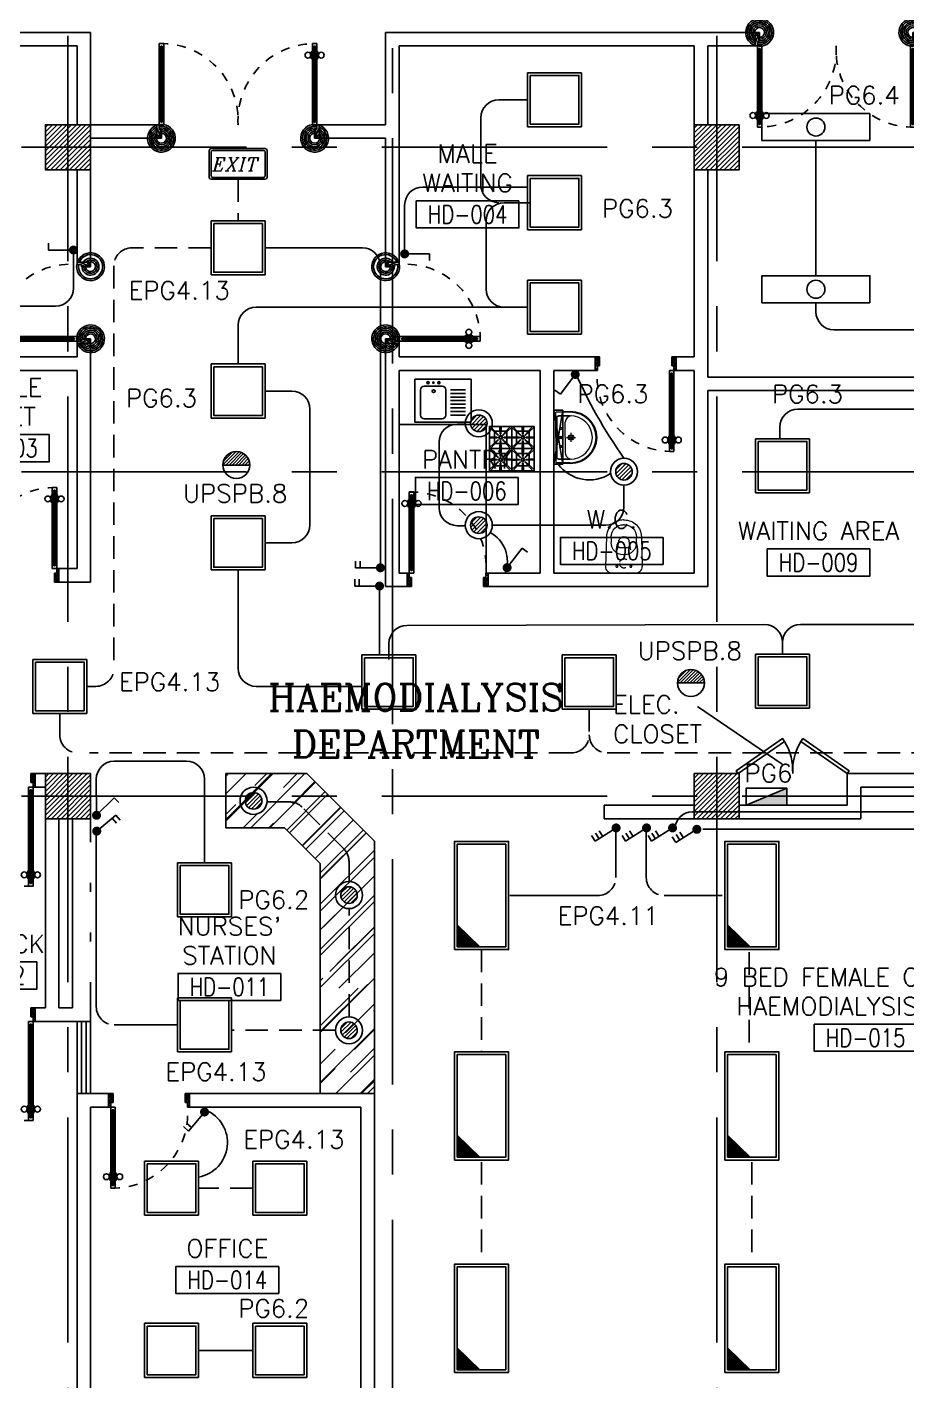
# Model space of a CAD drawing. Extents: x -0.4 to 93, y -13.2 to 77.1.
# Drawn here: x 65.82 to 75.58, y 6.46 to 21.48 of the extents above; entities that cross this region are included whole.
import ezdxf
from ezdxf.enums import TextEntityAlignment as Align

# ---------------------------------------------------------------- set-up
doc = ezdxf.new("R2010")
doc.units = 0
doc.header["$MEASUREMENT"] = 0
for name, pattern in [('CENTERX2', [4, 2.5, -0.5, 0.5, -0.5]), ('DASHED', [0.75, 0.5, -0.25]), ('HIDDEN', [0.375, 0.25, -0.125]), ('HIDDEN2', [0.1875, 0.125, -0.0625])]:
    doc.linetypes.add(name, pattern=pattern)
doc.layers.get('0').update_dxf_attribs({"linetype": 'CONTINUOUS'})
for name, color, linetype in [('A-FURN-W', 11, 'CONTINUOUS'), ('AXES', 11, 'CENTERX2'), ('COL', 11, 'CONTINUOUS'), ('COUNTER', 11, 'CONTINUOUS'), ('DOOR', 11, 'CONTINUOUS'), ('DOOR-DIM', 11, 'CONTINUOUS'), ('E-CLINE', 2, 'CONTINUOUS'), ('E-HLINE', 2, 'HIDDEN'), ('E-LI', 4, 'CONTINUOUS'), ('E-LITE', 4, 'CONTINUOUS'), ('E-PANELBX', 3, 'CONTINUOUS'), ('E-SWITCH', 4, 'CONTINUOUS'), ('E-TEXT', 4, 'CONTINUOUS'), ('E-TRXT', 4, 'CONTINUOUS'), ('EL-LITE', 4, 'CONTINUOUS'), ('FIX', 11, 'CONTINUOUS'), ('HAT', 11, 'CONTINUOUS'), ('K-FUR', 11, 'CONTINUOUS'), ('RM-BOX', 11, 'CONTINUOUS'), ('RM-NAME', 11, 'CONTINUOUS'), ('RM-NO', 11, 'CONTINUOUS'), ('TEXT', 4, 'CONTINUOUS'), ('WALL', 11, 'CONTINUOUS'), ('WIN', 11, 'CONTINUOUS')]:
    doc.layers.add(name, color=color, linetype=linetype)
doc.styles.add('ITALICC', font='italicc')
doc.styles.add('ROMANC', font='romanc', dxfattribs={"height": 0.1})
doc.styles.add('ROMANS', font='ROMANS.shx', dxfattribs={"width": 0.6})

# ---------------------------------------------------------------- blocks, each defined once
blk = doc.blocks.new('RM1')
at = {"layer": 'RM-BOX'}
blk.add_lwpolyline([(570, -200), (-570, -200), (-570, -500), (570, -500)], close=True, dxfattribs=at)
at = {"layer": 'RM-NAME', "style": 'ROMANS'}
for tag, p in [('ROOMNAME1', (0, 324)), ('ROOMNAME2', (0, 0))]:
    blk.add_attdef(tag, text='', height=200, dxfattribs=at).set_placement(p, align=Align.MIDDLE)
at = {"layer": 'RM-NO', "style": 'ROMANS', "width": 0.8}
blk.add_attdef('ROOMNO', text='', height=200, dxfattribs=at).set_placement((0, -350), align=Align.MIDDLE)
blk = doc.blocks.new('A$C272A55A0')
at = {"layer": 'DOOR', "color": 0, "linetype": 'ByBlock'}
for p, q in [((0, 900), (0, 1050)), ((50, 1050), (0, 1050)), ((25, 950), (50, 950)), ((25, 900), (25, 950)), ((50, 950), (50, 1050)), ((1750, 950), (1750, 1050)), ((1750, 1050), (1800, 1050)), ((1775, 950), (1750, 950)), ((1775, 900), (1775, 950)), ((1800, 1050), (1800, 900)), ((0, 900), (25, 900)), ((75, 900), (25, 900)), ((25, 850), (25, 900)), ((42, 850), (25, 850)), ((58, 870), (42, 870)), ((42, 870), (42, 850)), ((58, 850), (58, 870)), ((75, 850), (58, 850)), ((75, 900), (75, 850)), ((1725, 900), (1775, 900)), ((1725, 900), (1725, 850)), ((1725, 850), (1742, 850)), ((1742, 870), (1758, 870)), ((1742, 850), (1742, 870)), ((1758, 870), (1758, 850)), ((1758, 850), (1775, 850)), ((1800, 900), (1775, 900)), ((1775, 850), (1775, 900)), ((1718, 160), (1709, 160)), ((1709, 95), (1709, 160)), ((1725, 173), (1718, 173)), ((1718, 173), (1718, 83)), ((1718, 95), (1718, 160)), ((1775, 173), (1782, 173)), ((1782, 173), (1782, 83)), ((1782, 160), (1791, 160)), ((1782, 95), (1782, 160)), ((1791, 95), (1791, 160)), ((25, 50), (42, 50)), ((25, 50), (25, 0)), ((25, 0), (75, 0)), ((75, 0), (25, 0)), ((42, 50), (42, 30)), ((42, 30), (58, 30)), ((58, 50), (75, 50)), ((58, 50), (58, 30)), ((75, 50), (75, 0)), ((1718, 95), (1709, 95)), ((1725, 83), (1718, 83)), ((1742, 50), (1725, 50)), ((1725, 50), (1725, 0)), ((1775, 0), (1725, 0)), ((1725, 0), (1775, 0)), ((1742, 50), (1742, 30)), ((1758, 30), (1742, 30)), ((1775, 50), (1758, 50)), ((1758, 50), (1758, 30)), ((1775, 83), (1782, 83)), ((1775, 50), (1775, 0)), ((1782, 95), (1791, 95))]:
    blk.add_line(p, q, dxfattribs=at)
at = {"layer": 'DOOR', "color": 9, "linetype": 'ByBlock'}
for p, q in [((50, 1050), (0, 1010)), ((50, 1050), (0, 937)), ((50, 1050), (37, 950)), ((1750, 1050), (1800, 1010)), ((1750, 1050), (1800, 937)), ((1750, 1050), (1763, 950))]:
    blk.add_line(p, q, dxfattribs=at)
at = {"layer": 'DOOR', "linetype": 'ByBlock'}
for p, q in [((25, 850), (25, 50)), ((42, 850), (42, 50)), ((58, 850), (58, 50)), ((75, 50), (75, 850)), ((1725, 50), (1725, 850)), ((1742, 850), (1742, 50)), ((1758, 850), (1758, 50)), ((1775, 850), (1775, 50))]:
    blk.add_line(p, q, dxfattribs=at)
at = {"layer": 'DOOR', "color": 0, "linetype": 'ByBlock'}
for centre in [(1676, 128), (1824, 128)]:
    blk.add_circle(centre, 32.4, dxfattribs=at)
at = {"layer": 'DOOR', "color": 9, "linetype": 'ByBlock'}
for centre, radius, start, end in [((50, 1050), 54.4, 203.2074, 270), ((50, 1050), 74.4, 227.7764, 270), ((50, 1050), 94.4, 238.0182, 270), ((50, 1050), 114, 244.0838, 257.3774), ((50, 1050), 134, 248.1598, 259.28), ((50, 1050), 154, 251.1053, 256.2858), ((50, 1050), 34.4, 180, 270), ((50, 1050), 14.4, 180, 270), ((1750, 1050), 14.4, 270, 0), ((1750, 1050), 34.4, 270, 0), ((1750, 1050), 54.4, 270, 336.7926), ((1750, 1050), 74.4, 270, 312.2236), ((1750, 1050), 94.4, 270, 301.9818), ((1750, 1050), 114, 282.6226, 295.9162), ((1750, 1050), 134, 280.72, 291.8402), ((1750, 1050), 154, 283.7142, 288.8947)]:
    blk.add_arc(centre, radius, start, end, dxfattribs=at)
at = {"layer": 'DOOR', "linetype": 'HIDDEN', "ltscale": 0.5}
for centre, start, end in [((50, 851), 268.3174, 3.2965), ((1750, 851), 176.7035, 271.6826)]:
    blk.add_arc(centre, 851, start, end, dxfattribs=at)
at = {"layer": 'WALL', "linetype": 'ByBlock'}
blk.add_line((1800, 900), (1800, 1050), dxfattribs=at)
blk = doc.blocks.new('*X85')
at = {"color": 0}
for p, q in [((238729, 17899), (239190, 18361)), ((238729, 17952), (239137, 18361)), ((238729, 18005), (239084, 18361)), ((238729, 18058), (239031, 18361)), ((238729, 18111), (238978, 18361)), ((238729, 18164), (238925, 18361)), ((238729, 18217), (238872, 18361)), ((238729, 18270), (238819, 18361)), ((238729, 18323), (238766, 18361)), ((238743, 17861), (239229, 18346)), ((238797, 17861), (239229, 18293)), ((238850, 17861), (239229, 18240)), ((238903, 17861), (239229, 18187)), ((238956, 17861), (239229, 18134)), ((239009, 17861), (239229, 18081)), ((239062, 17861), (239229, 18028)), ((239115, 17861), (239229, 17975)), ((239168, 17861), (239229, 17922)), ((239221, 17861), (239229, 17869))]:
    blk.add_line(p, q, dxfattribs=at)
blk = doc.blocks.new('COL50')
at = {"layer": 'COL'}
blk.add_lwpolyline([(-250, 250), (-250, -250), (250, -250), (250, 250)], close=True, dxfattribs=at)
blk = doc.blocks.new('DOOR90')
at = {"layer": 'DOOR', "color": 7, "linetype": 'ByBlock'}
for p, q in [((-150, 0), (0, 0)), ((-150, 0), (-150, -25)), ((0, -50), (-114, 0)), ((0, -50), (-40, 0)), ((0, -50), (0, 0)), ((-1000, -25), (-1050, -25)), ((-1050, -75), (-1050, -25)), ((-1050, -25), (-1050, -75)), ((-1000, -75), (-1050, -75)), ((-1000, -42), (-1020, -42)), ((-1020, -42), (-1020, -58)), ((-1000, -58), (-1020, -58)), ((-1000, -25), (-1000, -42)), ((-1000, -58), (-1000, -75)), ((-878, -18), (-968, -18)), ((-968, -25), (-968, -18)), ((-968, -75), (-968, -82)), ((-878, -82), (-968, -82)), ((-955, -9), (-890, -9)), ((-955, -18), (-955, -9)), ((-955, -18), (-890, -18)), ((-955, -82), (-890, -82)), ((-955, -82), (-955, -91)), ((-955, -91), (-890, -91)), ((-890, -18), (-890, -9)), ((-890, -82), (-890, -91)), ((-878, -25), (-878, -18)), ((-878, -75), (-878, -82)), ((-200, -25), (-150, -25)), ((-200, -42), (-200, -25)), ((-180, -42), (-200, -42)), ((-200, -58), (-180, -58)), ((-200, -75), (-200, -58)), ((-150, -75), (-200, -75)), ((-180, -58), (-180, -42)), ((-150, -25), (-100, -25)), ((-150, -75), (-150, -25)), ((-100, -25), (-100, -50)), ((0, -50), (-100, -37)), ((-100, -50), (0, -50)), ((-150, -875), (-100, -875)), ((-150, -900), (-150, -875)), ((-150, -900), (0, -900)), ((0, -900), (-150, -900)), ((0, -850), (-114, -900)), ((-100, -875), (-100, -850)), ((0, -850), (-100, -863)), ((-100, -850), (0, -850)), ((0, -850), (-40, -900)), ((0, -850), (0, -900))]:
    blk.add_line(p, q, dxfattribs=at)
at = {"layer": 'DOOR', "linetype": 'ByBlock'}
for p, q in [((-200, -25), (-1000, -25)), ((-200, -42), (-1000, -42)), ((-200, -58), (-1000, -58)), ((-1000, -75), (-200, -75))]:
    blk.add_line(p, q, dxfattribs=at)
at = {"layer": 'DOOR', "color": 7, "linetype": 'ByBlock'}
for centre in [(-923, 24), (-923, -124)]:
    blk.add_circle(centre, 32.4, dxfattribs=at)
for centre, radius, start, end in [((0, -50), 154, 161.1053, 166.2858), ((0, -50), 94.4, 148.0182, 180), ((0, -50), 134, 158.1598, 169.28), ((0, -50), 114, 154.0838, 167.3774), ((0, -50), 74.4, 137.7764, 180), ((0, -50), 54.4, 113.2074, 180), ((0, -50), 34.4, 90, 180), ((0, -50), 14.4, 90, 180), ((0, -850), 154, 193.7142, 198.8947), ((0, -850), 134, 190.72, 201.8402), ((0, -850), 94.4, 180, 211.9818), ((0, -850), 74.4, 180, 222.2236), ((0, -850), 54.4, 180, 246.7926), ((0, -850), 34.4, 180, 270), ((0, -850), 14.4, 180, 270)]:
    blk.add_arc(centre, radius, start, end, dxfattribs=at)
at = {"layer": 'DOOR', "linetype": 'HIDDEN', "ltscale": 0.5}
blk.add_arc((-222, -50), 828, 178.2701, 275.003, dxfattribs=at)
blk = doc.blocks.new('*X88')
at = {"color": 0}
for p, q in [((238729, 25112), (239178, 25561)), ((238729, 25165), (239125, 25561)), ((238729, 25218), (239072, 25561)), ((238729, 25271), (239019, 25561)), ((238729, 25324), (238966, 25561)), ((238729, 25377), (238913, 25561)), ((238729, 25430), (238860, 25561)), ((238729, 25483), (238807, 25561)), ((238729, 25536), (238754, 25561)), ((238729, 25059), (239229, 25559)), ((238784, 25061), (239229, 25506)), ((238837, 25061), (239229, 25452)), ((238890, 25061), (239229, 25399)), ((238943, 25061), (239229, 25346)), ((238996, 25061), (239229, 25293)), ((239049, 25061), (239229, 25240)), ((239102, 25061), (239229, 25187)), ((239155, 25061), (239229, 25134)), ((239208, 25061), (239229, 25081))]:
    blk.add_line(p, q, dxfattribs=at)
blk = doc.blocks.new('A$C00026805')
at = {"layer": 'COUNTER'}
h = blk.add_hatch(dxfattribs=at)
h.set_pattern_fill('AR-RROOF', color=256, scale=300, angle=45, style=0)
h.set_pattern_definition([(45, (-128219.22, -15060.92), (254.55844, 678.8225), [4500, -600, 1500, -300]), (45, (-128043.15, -14672.7), (-494.2676, 70.0036), [900, -99, 1800, -225]), (45, (-128293.47, -14774.54), (960.95812, 1245.21504), [2400, -420, 1200, -300])])
h.paths.add_polyline_path([(900, 3550), (0, 3550), (0, 2950), (651, 2950), (1050, 2551), (1050, 0), (1650, 0), (1650, 2800)])
for p, q in [((0, 3550), (0, 2950)), ((0, 3550), (900, 3550)), ((900, 3550), (1650, 2800)), ((0, 2950), (651, 2950)), ((0, 2950), (651, 2950)), ((651, 2950), (1050, 2551)), ((1650, 0), (1650, 2800)), ((1050, 0), (1050, 2551)), ((1050, 0), (1050, 2551)), ((1650, 0), (1050, 0))]:
    blk.add_line(p, q, dxfattribs=at)
blk = doc.blocks.new('*X86')
at = {"color": 0}
for p, q in [((245929, 17887), (246403, 18361)), ((245929, 17940), (246350, 18361)), ((245929, 17993), (246297, 18361)), ((245929, 18046), (246244, 18361)), ((245929, 18099), (246191, 18361)), ((245929, 18152), (246138, 18361)), ((245929, 18205), (246085, 18361)), ((245929, 18258), (246032, 18361)), ((245929, 18311), (245979, 18361)), ((245956, 17861), (246429, 18334)), ((246009, 17861), (246429, 18281)), ((246062, 17861), (246429, 18228)), ((246115, 17861), (246429, 18174)), ((246168, 17861), (246429, 18121)), ((246221, 17861), (246429, 18068)), ((246274, 17861), (246429, 18015)), ((246327, 17861), (246429, 17962)), ((246380, 17861), (246429, 17909))]:
    blk.add_line(p, q, dxfattribs=at)
blk = doc.blocks.new('*X83')
at = {"color": 0}
for p, q in [((245929, 25099), (246390, 25561)), ((245929, 25152), (246337, 25561)), ((245929, 25205), (246284, 25561)), ((245929, 25258), (246231, 25561)), ((245929, 25311), (246178, 25561)), ((245929, 25364), (246125, 25561)), ((245929, 25417), (246072, 25561)), ((245929, 25470), (246019, 25561)), ((245929, 25523), (245966, 25561)), ((245943, 25061), (246429, 25546)), ((245997, 25061), (246429, 25493)), ((246050, 25061), (246429, 25440)), ((246103, 25061), (246429, 25387)), ((246156, 25061), (246429, 25334)), ((246209, 25061), (246429, 25281)), ((246262, 25061), (246429, 25228)), ((246315, 25061), (246429, 25175)), ((246368, 25061), (246429, 25122)), ((246421, 25061), (246429, 25069))]:
    blk.add_line(p, q, dxfattribs=at)
blk = doc.blocks.new('LAV1')
at = {"layer": 'FIX', "linetype": 'ByBlock', "ltscale": 0.3}
for p, q in [((-287, 210), (-280, 50)), ((-240, 210), (-240, 85)), ((240, 210), (240, 85)), ((287, 210), (280, 50)), ((0, 60), (-215, 60)), ((0, 60), (215, 60))]:
    blk.add_line(p, q, dxfattribs=at)
at = {"layer": 'FIX', "linetype": 'Continuous', "lineweight": 20}
for p, q in [((-280, 210), (-280, 50)), ((0, 155), (-170, 155)), ((0, 155), (170, 155)), ((280, 210), (280, 50)), ((0, 50), (-280, 50)), ((0, 50), (-247, 50)), ((0, 50), (280, 50)), ((0, 50), (247, 50))]:
    blk.add_line(p, q, dxfattribs=at)
at = {"layer": 'FIX', "linetype": 'DASHED', "lineweight": 20, "ltscale": 0.05}
for p, q in [((50, 220), (-50, 220)), ((0, 170), (0, 270)), ((0, 170), (0, 270))]:
    blk.add_line(p, q, dxfattribs=at)
at = {"layer": 'FIX', "lineweight": 20}
for p, q in [((16, 107), (-15, 107)), ((0, 92), (0, 123))]:
    blk.add_line(p, q, dxfattribs=at)
for centre, radius in [((0, 220), 29.5), ((0, 220), 22.5), ((0, 107), 15.5)]:
    blk.add_circle(centre, radius, dxfattribs=at)
at = {"layer": 'FIX', "linetype": 'HIDDEN', "lineweight": 20, "ltscale": 0.05}
for centre in [(-100, 107), (100, 107)]:
    blk.add_circle(centre, 12.4, dxfattribs=at)
at = {"layer": 'FIX', "linetype": 'ByBlock', "ltscale": 0.3}
for centre, radius, start, end in [((5, 212), 292, 90.9964, 180.3903), ((-5, 212), 292, 359.6097, 89.0036), ((-215, 85), 25, 180, 270), ((215, 85), 25, 270, 0)]:
    blk.add_arc(centre, radius, start, end, dxfattribs=at)
at = {"layer": 'FIX', "linetype": 'Continuous', "lineweight": 20}
for centre, radius, start, end in [((5, 212), 285, 91.0202, 180.4), ((5, 212), 245, 91.1813, 180.4657), ((-5, 212), 285, 359.6, 88.9798), ((-5, 212), 245, 359.5343, 88.8187), ((-170, 225), 70, 180, 270), ((170, 225), 70, 270, 0)]:
    blk.add_arc(centre, radius, start, end, dxfattribs=at)
blk = doc.blocks.new('WC')
at = {"layer": 'FIX', "lineweight": 20}
for p, q in [((339, 5), (339, -5)), ((395, 76), (490, 60)), ((475, 141), (538, 141)), ((534, 24), (540, 0)), ((540, 0), (534, -24)), ((674, 5), (674, -5)), ((490, -60), (395, -76)), ((538, -141), (475, -141)), ((213, -204), (210, -204))]:
    blk.add_line(p, q, dxfattribs=at)
at = {"layer": 'FIX', "linetype": 'Continuous', "lineweight": 20}
blk.add_line((420, -47), (420, 45), dxfattribs=at)
at = {"layer": 'FIX', "lineweight": 20}
for points in [[(210, -204, -0.414214), (137, -131), (137, 0), (137, 131, -0.414214), (210, 204)], [(727, -5), (727, 5, 0.414214), (538, 194), (210, 204)], [(727, 5), (727, -5, -0.414214), (538, -194), (210, -204)]]:
    blk.add_lwpolyline(points, format="xyb", dxfattribs=at)
at = {"layer": 'FIX', "linetype": 'HIDDEN2', "lineweight": 20, "ltscale": 0.3}
blk.add_circle((245, 0), 49.8, dxfattribs=at)
at = {"layer": 'FIX', "linetype": 'HIDDEN', "lineweight": 20, "ltscale": 0.05}
for centre in [(213, 78), (213, -77)]:
    blk.add_circle(centre, 11.6, dxfattribs=at)
at = {"layer": 'FIX', "lineweight": 20}
for centre, radius, start, end in [((475, 5), 136, 90, 180), ((464, -18), 82, 51.0758, 71.504), ((473, -7), 68.2, 27.1532, 51.0758), ((538, 5), 136, 360, 90), ((475, -5), 136, 180, 270), ((464, 18), 82, 288.496, 308.9242), ((473, 7), 68.2, 308.9242, 332.8468), ((538, -5), 136, 270, 0)]:
    blk.add_arc(centre, radius, start, end, dxfattribs=at)
at = {"layer": 'FIX', "linetype": 'Continuous', "lineweight": 20}
for centre, start, end in [((443, 46), 88.3879, 182.3338), ((442, -46), 177.6662, 271.6121)]:
    blk.add_arc(centre, 22.3, start, end, dxfattribs=at)
blk = doc.blocks.new('A$C2B543BD4')
at = {"layer": 'DOOR', "color": 0, "linetype": 'ByBlock'}
for p, q in [((150, 1156), (0, 1156)), ((150, 1156), (0, 1156)), ((0, 1156), (150, 1156)), ((0, 1106), (0, 1156)), ((100, 1106), (0, 1106)), ((150, 1131), (100, 1131)), ((100, 1131), (100, 1106)), ((150, 1156), (150, 1131)), ((100, 106), (0, 106)), ((0, 106), (0, 56)), ((150, 56), (0, 56)), ((100, 81), (100, 106)), ((150, 81), (100, 81)), ((150, 131), (150, 81)), ((150, 131), (200, 131)), ((150, 56), (150, 81)), ((200, 81), (150, 81)), ((180, 114), (180, 98)), ((200, 114), (180, 114)), ((180, 98), (200, 98)), ((200, 131), (200, 114)), ((200, 98), (200, 81)), ((1078, 138), (1168, 138)), ((1078, 131), (1078, 138)), ((1078, 81), (1078, 74)), ((1078, 74), (1168, 74)), ((1155, 147), (1090, 147)), ((1090, 138), (1090, 147)), ((1155, 138), (1090, 138)), ((1155, 74), (1090, 74)), ((1090, 74), (1090, 65)), ((1155, 65), (1090, 65)), ((1155, 138), (1155, 147)), ((1155, 74), (1155, 65)), ((1168, 131), (1168, 138)), ((1168, 81), (1168, 74)), ((1200, 131), (1250, 131)), ((1200, 114), (1200, 131)), ((1200, 114), (1220, 114)), ((1200, 98), (1220, 98)), ((1200, 81), (1200, 98)), ((1200, 81), (1250, 81)), ((1220, 98), (1220, 114)), ((1250, 131), (1250, 81)), ((1250, 131), (1250, 81)), ((1250, 81), (1250, 131))]:
    blk.add_line(p, q, dxfattribs=at)
at = {"layer": 'DOOR', "color": 9, "linetype": 'ByBlock'}
for p, q in [((0, 1106), (114, 1156)), ((0, 1106), (40, 1156)), ((0, 1106), (100, 1119)), ((0, 106), (40, 56)), ((0, 106), (114, 56)), ((0, 106), (100, 93))]:
    blk.add_line(p, q, dxfattribs=at)
at = {"layer": 'DOOR', "linetype": 'ByBlock'}
for p, q in [((1200, 131), (200, 131)), ((200, 114), (1200, 114)), ((200, 98), (1200, 98)), ((200, 81), (1200, 81))]:
    blk.add_line(p, q, dxfattribs=at)
at = {"layer": 'DOOR', "color": 0, "linetype": 'ByBlock'}
for centre in [(1123, 179), (1123, 32)]:
    blk.add_circle(centre, 32.4, dxfattribs=at)
at = {"layer": 'DOOR', "color": 9, "linetype": 'ByBlock'}
for centre, radius, start, end in [((0, 1106), 34.4, 0, 90), ((0, 1106), 14.4, 0, 90), ((0, 1106), 54.4, 0, 66.7926), ((0, 1106), 74.4, 0, 42.2236), ((0, 1106), 94.4, 0, 31.9818), ((0, 1106), 134, 10.72, 21.8402), ((0, 1106), 154, 13.7142, 18.8947), ((0, 106), 14.4, 270, 0), ((0, 106), 34.4, 270, 0), ((0, 106), 54.4, 293.2074, 0), ((0, 106), 74.4, 317.7764, 0), ((0, 106), 94.4, 328.0182, 0), ((0, 106), 114, 334.0838, 347.3774), ((0, 106), 134, 338.1598, 349.28), ((0, 106), 154, 341.1053, 346.2858)]:
    blk.add_arc(centre, radius, start, end, dxfattribs=at)
at = {"layer": 'DOOR', "linetype": 'HIDDEN', "ltscale": 0.5}
blk.add_arc((223, 106), 1028, 358.6059, 94.0585, dxfattribs=at)
blk = doc.blocks.new('A$C68711307')
at = {"layer": 'A-FURN-W'}
for p, q in [((0, 0), (0, 0.627)), ((0, 0.627), (0.48, 0.627)), ((0.48, 0.627), (0.48, 0)), ((0.08, 0.323), (0.08, 0.523)), ((0.12, 0.563), (0.4, 0.563)), ((0.44, 0.523), (0.44, 0.323)), ((0.4, 0.283), (0.12, 0.283)), ((0.12, 0.232), (0.12, 0.064)), ((0.16, 0.232), (0.16, 0.064)), ((0.2, 0.232), (0.2, 0.064)), ((0.24, 0.232), (0.24, 0.064)), ((0.28, 0.232), (0.28, 0.064)), ((0.32, 0.232), (0.32, 0.064)), ((0.36, 0.232), (0.36, 0.064)), ((0.4, 0.232), (0.4, 0.064)), ((0, 0), (0.48, 0))]:
    blk.add_line(p, q, dxfattribs=at)
at = {"layer": 'A-FURN-W', "extrusion": (0, 0, -1)}
for centre, major_axis in [((0.04, 0.48), (-0.00849, 0.00849)), ((0.04, 0.42), (-0.00566, 0.00566)), ((0.134, 0.417), (-0.0113, 0.0113))]:
    blk.add_ellipse(centre, major_axis=major_axis, ratio=1, dxfattribs=at)
at = {"layer": 'A-FURN-W'}
for centre, start_param, end_param in [((0.12, 0.523), 5.497787, 7.068583), ((0.4, 0.523), 3.926991, 5.497787), ((0.12, 0.323), 0.785398, 2.356194), ((0.4, 0.323), 2.356194, 3.926991)]:
    blk.add_ellipse(centre, major_axis=(-0.0283, 0.0283), ratio=1, start_param=start_param, end_param=end_param, dxfattribs=at)
at = {"layer": 'A-FURN-W', "extrusion": (0, 0, -1)}
blk.add_ellipse((0.04, 0.36), major_axis=(-0.00849, 0.00849), ratio=1, start_param=6.283185307178246, end_param=12.56637061435783, dxfattribs=at)
blk = doc.blocks.new('RANGE')
at = {"layer": 'K-FUR'}
for p, q in [((0.45, 0.904), (0.45, 0)), ((0, 0.452), (0.9, 0.452))]:
    blk.add_line(p, q, dxfattribs=at)
for points in [[(-0.001, 0.879), (0.172, 0.723, 0.025175), (0.18, 0.73), (0.023, 0.903)], [(0.211, 0.904), (0.22, 0.747, 0.025175), (0.23, 0.747), (0.238, 0.904)], [(0.426, 0.904), (0.27, 0.73, 0.025175), (0.278, 0.723), (0.45, 0.88)], [(0.449, 0.879), (0.622, 0.723, 0.025175), (0.63, 0.73), (0.473, 0.903)], [(0.661, 0.904), (0.67, 0.747, 0.025175), (0.68, 0.747), (0.688, 0.904)], [(0.876, 0.904), (0.72, 0.73, 0.025175), (0.728, 0.723), (0.9, 0.88)], [(0, 0.664), (0.156, 0.672, 0.025175), (0.156, 0.683), (0, 0.691)], [(0.024, 0.452), (0.18, 0.625, 0.025175), (0.172, 0.633), (0, 0.476)], [(0.239, 0.452), (0.23, 0.609, 0.025175), (0.22, 0.609), (0.212, 0.452)], [(0.451, 0.477), (0.278, 0.633, 0.025175), (0.27, 0.625), (0.427, 0.453)], [(0.45, 0.691), (0.294, 0.683, 0.025175), (0.294, 0.673), (0.45, 0.665)], [(0.45, 0.664), (0.606, 0.672, 0.025175), (0.606, 0.683), (0.45, 0.691)], [(0.474, 0.452), (0.63, 0.625, 0.025175), (0.622, 0.633), (0.45, 0.476)], [(0.689, 0.452), (0.68, 0.609, 0.025175), (0.67, 0.609), (0.662, 0.452)], [(0.901, 0.477), (0.728, 0.633, 0.025175), (0.72, 0.625), (0.877, 0.453)], [(0.9, 0.691), (0.744, 0.683, 0.025175), (0.744, 0.673), (0.9, 0.665)], [(-0.001, 0.427), (0.172, 0.271, 0.025175), (0.18, 0.278), (0.023, 0.451)], [(0.211, 0.452), (0.22, 0.295, 0.025175), (0.23, 0.295), (0.238, 0.452)], [(0.426, 0.452), (0.27, 0.279, 0.025175), (0.278, 0.271), (0.45, 0.428)], [(0.449, 0.427), (0.622, 0.271, 0.025175), (0.63, 0.278), (0.473, 0.451)], [(0.661, 0.452), (0.67, 0.295, 0.025175), (0.68, 0.295), (0.688, 0.452)], [(0.876, 0.452), (0.72, 0.279, 0.025175), (0.728, 0.271), (0.9, 0.428)], [(0, 0.212), (0.156, 0.221, 0.025175), (0.156, 0.231), (0, 0.239)], [(0.024, 0), (0.18, 0.173, 0.025175), (0.172, 0.181), (0, 0.024)], [(0.239, 0), (0.23, 0.157, 0.025175), (0.22, 0.157), (0.212, 0)], [(0.451, 0.025), (0.278, 0.181, 0.025175), (0.27, 0.173), (0.427, 0.001)], [(0.45, 0.239), (0.294, 0.231, 0.025175), (0.294, 0.221), (0.45, 0.213)], [(0.45, 0.212), (0.606, 0.221, 0.025175), (0.606, 0.231), (0.45, 0.239)], [(0.474, 0), (0.63, 0.173, 0.025175), (0.622, 0.181), (0.45, 0.024)], [(0.689, 0), (0.68, 0.157, 0.025175), (0.67, 0.157), (0.662, 0)], [(0.901, 0.025), (0.728, 0.181, 0.025175), (0.72, 0.173), (0.877, 0.001)], [(0.9, 0.239), (0.744, 0.231, 0.025175), (0.744, 0.221), (0.9, 0.213)]]:
    blk.add_lwpolyline(points, format="xyb", dxfattribs=at)
blk.add_lwpolyline([(0, 0), (0, 0.904), (0.9, 0.904), (0.9, 0)], close=True, dxfattribs=at)
for points in [[(0.1, 0.686), (0.1, 0.788)], [(0.1, 0.567), (0.1, 0.67)], [(0.113, 0.804), (0.217, 0.804)], [(0.217, 0.552), (0.114, 0.552)], [(0.233, 0.804), (0.336, 0.804)], [(0.337, 0.552), (0.233, 0.552)], [(0.35, 0.789), (0.35, 0.686)], [(0.35, 0.67), (0.35, 0.568)], [(0.55, 0.686), (0.55, 0.788)], [(0.55, 0.567), (0.55, 0.67)], [(0.563, 0.804), (0.667, 0.804)], [(0.667, 0.552), (0.564, 0.552)], [(0.683, 0.804), (0.786, 0.804)], [(0.787, 0.552), (0.683, 0.552)], [(0.8, 0.789), (0.8, 0.686)], [(0.8, 0.67), (0.8, 0.568)], [(0.1, 0.234), (0.1, 0.336)], [(0.113, 0.352), (0.217, 0.352)], [(0.233, 0.352), (0.336, 0.352)], [(0.35, 0.337), (0.35, 0.234)], [(0.55, 0.234), (0.55, 0.336)], [(0.563, 0.352), (0.667, 0.352)], [(0.683, 0.352), (0.786, 0.352)], [(0.8, 0.337), (0.8, 0.234)], [(0.1, 0.115), (0.1, 0.218)], [(0.217, 0.1), (0.114, 0.1)], [(0.337, 0.1), (0.233, 0.1)], [(0.35, 0.218), (0.35, 0.116)], [(0.55, 0.115), (0.55, 0.218)], [(0.667, 0.1), (0.564, 0.1)], [(0.787, 0.1), (0.683, 0.1)], [(0.8, 0.218), (0.8, 0.116)]]:
    blk.add_lwpolyline(points, dxfattribs=at)
for centre, radius in [((0.225, 0.678), 0.0373), ((0.225, 0.678), 0.0273), ((0.675, 0.678), 0.0373), ((0.675, 0.678), 0.0273), ((0.225, 0.226), 0.0373), ((0.225, 0.226), 0.0273), ((0.675, 0.226), 0.0373), ((0.675, 0.226), 0.0273)]:
    blk.add_circle(centre, radius, dxfattribs=at)
blk = doc.blocks.new('Rang')
at = {"layer": 'FIX', "xscale": -0.6637168141592866, "yscale": 0.6637168141592866, "zscale": 0.6637168141592921, "rotation": 90}
blk.add_blockref('RANGE', (0.6, 0.597), dxfattribs=at)
blk = doc.blocks.new('1G1W')
for p, q in [((0, 0), (0.55, 0)), ((0.55, 0), (0.55, -0.15))]:
    blk.add_line(p, q)
at = {"const_width": 0.1}
blk.add_lwpolyline([(-0.05, 0, 1), (0.05, 0, 1)], format="xyb", close=True, dxfattribs=at)
blk = doc.blocks.new('EXIT')
at = {"layer": 'E-LITE', "color": 4}
for p, q in [((0.3, 0.17), (-0.3, 0.17)), ((-0.32, 0.15), (-0.32, -0.15)), ((0.32, -0.15), (0.32, 0.15)), ((-0.3, -0.17), (0.3, -0.17))]:
    blk.add_line(p, q, dxfattribs=at)
at = {"layer": 'E-LITE', "color": 8}
for p, q in [((-0.3, 0.13), (-0.3, -0.13)), ((0.28, 0.15), (-0.28, 0.15)), ((0.3, -0.13), (0.3, 0.13)), ((-0.28, -0.15), (0.28, -0.15))]:
    blk.add_line(p, q, dxfattribs=at)
at = {"layer": 'E-LITE', "color": 4}
for centre, start, end in [((-0.3, 0.15), 90, 180), ((0.3, 0.15), 360, 90), ((-0.3, -0.15), 180, 270), ((0.3, -0.15), 270, 0)]:
    blk.add_arc(centre, 0.02, start, end, dxfattribs=at)
at = {"layer": 'E-LITE', "color": 8}
for centre, start, end in [((-0.28, 0.13), 90, 180), ((0.28, 0.13), 0, 90), ((-0.28, -0.13), 180, 270), ((0.28, -0.13), 270, 0)]:
    blk.add_arc(centre, 0.02, start, end, dxfattribs=at)
at = {"layer": 'E-LITE', "color": 5, "style": 'ITALICC'}
blk.add_text('EXIT', height=0.15, dxfattribs=at).set_placement((-0.284, -0.078))
blk = doc.blocks.new('L42')
at = {"layer": 'E-LITE'}
for p, q in [((0.3, 0.3), (-0.3, 0.3)), ((-0.3, 0.3), (-0.3, -0.3)), ((0.3, -0.3), (0.3, 0.3)), ((-0.3, -0.3), (0.3, -0.3))]:
    blk.add_line(p, q, dxfattribs=at)
at = {"layer": 'E-LITE', "color": 8}
blk.add_lwpolyline([(-0.27, 0.27), (-0.27, -0.27), (0.27, -0.27), (0.27, 0.27)], close=True, dxfattribs=at)
blk = doc.blocks.new('MR20')
at = {"layer": 'E-LITE'}
for p, q in [((-300, 100), (-300, 0)), ((-300, 100), (-300, 0)), ((-300, 0), (300, 0)), ((-300, 0), (300, 0)), ((-300, 0), (300, 0)), ((-300, 0), (-300, 0)), ((300, 0), (300, 100)), ((300, 0), (300, 100)), ((300, 0), (300, 0))]:
    blk.add_line(p, q, dxfattribs=at)
at = {"layer": 'E-LITE', "color": 3}
blk.add_line((300, 100), (-300, 100), dxfattribs=at)
at = {"layer": 'E-LITE', "color": 8}
for p, q in [((300, 0), (-300, 100)), ((300, 100), (-300, 0))]:
    blk.add_line(p, q, dxfattribs=at)
blk = doc.blocks.new('*X62')
at = {"color": 0}
for p, q in [((21548.527, 18540.142), (21548.801, 18540.415)), ((21548.529, 18539.966), (21548.977, 18540.414)), ((21548.584, 18539.845), (21549.098, 18540.359)), ((21548.672, 18539.756), (21549.187, 18540.271)), ((21548.793, 18539.7), (21549.243, 18540.15)), ((21548.966, 18539.696), (21549.246, 18539.977))]:
    blk.add_line(p, q, dxfattribs=at)
blk = doc.blocks.new('SPOT')
at = {"layer": 'E-LITE'}
for radius in [0.6, 0.369]:
    blk.add_circle((0, 0), radius, dxfattribs=at)
at = {"layer": 'E-LITE', "color": 8}
blk.add_blockref('*X62', (-21548.886, -18540.056), dxfattribs=at)
blk = doc.blocks.new('2G1W')
for p, q in [((0, 0), (0.55, 0)), ((0.45, 0), (0.45, -0.15)), ((0.55, 0), (0.55, -0.15))]:
    blk.add_line(p, q)
at = {"const_width": 0.1}
blk.add_lwpolyline([(-0.05, 0, 1), (0.05, 0, 1)], format="xyb", close=True, dxfattribs=at)
blk = doc.blocks.new('L44OP')
at = {"layer": 'E-LITE'}
h = blk.add_hatch(dxfattribs=at)
h.set_pattern_fill('ANSI31', color=8, scale=0.08, style=0)
h.set_pattern_definition([(45, (-219618.539252, -21540.879964), (-0.00707106781187, 0.00707106781187), [])])
h.paths.add_polyline_path([(-0.326, 0.27), (-0.57, 0.27), (-0.57, 0.018)])
at = {"layer": 'E-LITE', "color": 8}
blk.add_line((-0.326, 0.27), (-0.57, 0.018), dxfattribs=at)
at = {"layer": 'E-LITE'}
blk.add_lwpolyline([(-0.6, 0.3), (-0.6, -0.3), (0.6, -0.3), (0.6, 0.3)], close=True, dxfattribs=at)
at = {"layer": 'E-LITE', "color": 8}
blk.add_lwpolyline([(-0.57, 0.27), (-0.57, -0.27), (0.57, -0.27), (0.57, 0.27)], close=True, dxfattribs=at)
blk = doc.blocks.new('3G1W')
for p, q in [((0, 0), (0.55, 0)), ((0.35, 0), (0.35, -0.15)), ((0.45, 0), (0.45, -0.15)), ((0.55, 0), (0.55, -0.15))]:
    blk.add_line(p, q)
at = {"const_width": 0.1}
blk.add_lwpolyline([(-0.05, 0, 1), (0.05, 0, 1)], format="xyb", close=True, dxfattribs=at)
blk = doc.blocks.new('E-PBX')
at = {"layer": 'E-PANELBX'}
h = blk.add_hatch(color=256, dxfattribs=at)
h.paths.add_polyline_path([(34, 190), (-225, 190), (34, 81)])
h.paths.add_polyline_path([(225, 190), (34, 190), (34, 81), (225, 0)])
blk.add_line((225, 0), (-225, 190), dxfattribs=at)
blk.add_lwpolyline([(-225, 190), (225, 190), (225, 0), (-225, 0)], close=True, dxfattribs=at)
blk = doc.blocks.new('EL')
at = {"layer": 'EL-LITE'}
h = blk.add_hatch(dxfattribs=at)
h.set_pattern_fill('ANSI31', color=4, scale=0.2, style=0)
h.set_pattern_definition([(45, (587.071197, 567.777136), (-0.0176776695, 0.0176776695), [])])
h.paths.add_polyline_path([(0.15, 0, 1), (-0.15, 0)])
at = {"layer": 'EL-LITE', "color": 4}
blk.add_line((-0.15, 0), (0.15, 0), dxfattribs=at)
blk.add_circle((0, 0), 0.15, dxfattribs=at)
blk = doc.blocks.new('FLS240')
at = {"layer": 'E-LI'}
blk.add_lwpolyline([(-0.6, 0.15), (-0.6, -0.15), (0.6, -0.15), (0.6, 0.15)], close=True, dxfattribs=at)
blk.add_circle((0, 0), 0.1, dxfattribs=at)

msp = doc.modelspace()

# ---------------------------------------------------------------- linework, layer by layer
at = {"layer": 'AXES'}
for p, q in [((66.2695, -1.1143), (66.2695, 76.4248)), ((73.4695, -1.1143), (73.4695, 76.4248)), ((69.8695, 5.75), (69.8695, 64.57)), ((92.2523, 20.15), (22.4295, 20.15)), ((92.2523, 16.55), (22.4295, 16.55)), ((92.2523, 12.95), (22.4295, 12.95))]:
    msp.add_line(p, q, dxfattribs=at)
at = {"layer": 'COL'}
msp.add_lwpolyline([(73.7195, 20.4), (73.7195, 19.9), (73.2195, 19.9), (73.2195, 20.4)], close=True, dxfattribs=at)
at = {"layer": 'E-CLINE', "color": 4}
for p, q in [((71.3689, 20.6769), (71.0511, 20.6769)), ((70.8511, 20.4769), (70.8511, 19.7355)), ((74.5695, 20.225), (74.5695, 18.725)), ((71.3989, 19.5355), (71.1097, 19.5355)), ((70.9097, 19.3355), (70.9097, 18.5756)), ((68.4571, 19.0338), (69.5365, 19.0338)), ((69.7365, 15.509), (69.7365, 18.8338)), ((71.3689, 18.3756), (68.3571, 18.3756)), ((71.3689, 18.3756), (71.1097, 18.3756)), ((74.5695, 18.425), (74.5695, 18.325)), ((68.1571, 18.1756), (68.1571, 17.7454)), ((74.7695, 18.125), (78.1695, 18.125)), ((68.4571, 17.4454), (68.7526, 17.4454)), ((68.9526, 15.9604), (68.9526, 17.2454)), ((74.3691, 17.2453), (75.7991, 17.2453)), ((70.6787, 17.0791), (70.5874, 17.0791)), ((74.1691, 16.9165), (74.1691, 17.0453)), ((70.3874, 16.8791), (70.3874, 16.151)), ((72.4395, 16.4), (72.4395, 16.1569)), ((70.6786, 15.951), (70.5874, 15.951)), ((70.9785, 15.9569), (72.2395, 15.9569)), ((68.4571, 15.7604), (68.7526, 15.7604)), ((68.1571, 15.4604), (68.1571, 14.3681)), ((70.0311, 14.8453), (73.9991, 14.8542)), ((74.3991, 14.8542), (75.8291, 14.8542)), ((69.8311, 14.4681), (69.8311, 14.6453)), ((74.1991, 14.5254), (74.1991, 14.6542)), ((69.5268, 14.1681), (68.3571, 14.1681)), ((69.068, 14.1681), (69.5268, 14.1681)), ((79.0582, 12.7757), (73.2013, 12.7757)), ((66.5832, 12.5686), (66.5832, 10.6122)), ((72.3488, 12.603), (72.3488, 12.047)), ((72.6865, 12.603), (72.6865, 12.047)), ((73.314, 12.584), (76.0582, 12.584)), ((71.1723, 11.847), (72.1488, 11.847)), ((73.5282, 11.847), (72.8865, 11.847)), ((67.4849, 10.4122), (66.7832, 10.4122))]:
    msp.add_line(p, q, dxfattribs=at)
for centre, radius, start, end in [((71.0511, 20.4769), 0.2, 90, 180), ((71.0511, 19.7355), 0.2, 180, 270), ((71.1097, 19.3355), 0.2, 90, 180), ((69.5365, 18.8338), 0.2, 0, 90), ((71.1097, 18.5756), 0.2, 180, 270), ((68.3571, 18.1756), 0.2, 90, 180), ((74.7695, 18.325), 0.2, 180, 270), ((76.9799, 19.9039), 5.557, 203.64675, 215.20833), ((68.7526, 17.2454), 0.2, 0, 90), ((74.3691, 17.0453), 0.2, 90, 180), ((70.5874, 16.8791), 0.2, 90, 180), ((72.0562, 16.8921), 0.4329, 216.80013, 302.86018), ((70.5874, 16.151), 0.2, 180, 270), ((72.2395, 16.1569), 0.2, 270, 0), ((68.7526, 15.9604), 0.2, 270, 0), ((70.7816, 15.5564), 0.3636, 338.80985, 61.53633), ((70.0311, 14.6453), 0.2, 90, 180), ((73.9991, 14.6542), 0.2, 0, 90), ((74.3991, 14.6542), 0.2, 90, 180), ((68.3571, 14.3681), 0.2, 180, 270), ((73.2013, 12.5757), 0.2, 90, 180)]:
    msp.add_arc(centre, radius, start, end, dxfattribs=at)
at = {"layer": 'E-HLINE', "color": 4}
for p, q in [((68.158, 19.7953), (68.158, 19.3338)), ((67.8571, 19.0338), (66.9788, 19.0338)), ((66.7788, 18.8338), (66.7788, 14.3681)), ((66.4788, 14.1681), (66.5788, 14.1681)), ((66.1788, 13.8681), (66.1788, 13.6299)), ((72.054, 13.9165), (72.054, 13.6299)), ((71.854, 13.4299), (66.5089, 13.4299)), ((72.254, 13.4299), (77.5991, 13.4299)), ((68.4822, 12.8859), (68.7275, 12.8859)), ((69.3295, 12.3668), (68.8689, 12.8273)), ((69.388, 12.0018), (69.388, 12.2254)), ((69.388, 10.5018), (69.388, 11.7018)), ((70.8582, 11.247), (70.8582, 10.1122)), ((73.8282, 11.217), (73.8282, 10.0822)), ((69.238, 10.3518), (68.0849, 10.3518)), ((70.8582, 8.89), (70.8582, 7.7552)), ((73.8582, 8.89), (73.8582, 7.7552)), ((68.3195, 8.6), (67.7195, 8.6))]:
    msp.add_line(p, q, dxfattribs=at)
for centre, start, end in [((66.9788, 18.8338), 90, 180), ((66.5788, 14.3681), 270, 0), ((66.3788, 13.6299), 180, 270), ((71.854, 13.6299), 270, 0), ((72.254, 13.6299), 180, 270), ((68.7275, 12.6859), 45, 90), ((69.188, 12.2254), 0, 45), ((72.1488, 12.047), 270, 0), ((72.8865, 12.047), 180, 270), ((66.7832, 10.6122), 180, 270)]:
    msp.add_arc(centre, 0.2, start, end, dxfattribs=at)
at = {"layer": 'E-PANELBX'}
for p in [(69.9445, 17.075), (70.9095, 15.425)]:
    msp.add_line(p, (70.9095, 17.075), dxfattribs=at)
at = {"layer": 'E-SWITCH', "color": 4}
for p, q in [((71.3689, 19.7094), (70.2055, 19.7094)), ((70.0055, 18.9423), (70.0055, 19.5094)), ((66.33, 18.9845), (66.33, 18.5865)), ((64.9444, 18.3865), (66.13, 18.3865)), ((69.7268, 15.256), (69.7268, 14.5165)), ((66.7832, 13.3379), (67.5849, 13.3379)), ((66.5853, 12.7392), (66.5832, 13.1379)), ((67.7849, 12.2092), (67.7849, 13.1379)), ((67.7195, 6.8), (68.3195, 6.8))]:
    msp.add_line(p, q, dxfattribs=at)
for centre, radius, start, end in [((70.2055, 19.5094), 0.2, 90, 180), ((66.13, 18.5865), 0.2, 270, 0), ((66.7832, 13.1379), 0.2, 90, 180), ((67.5849, 13.1379), 0.2, 0, 90), ((67.6509, 9.1056), 0.3886, 280.17488, 67.26997)]:
    msp.add_arc(centre, radius, start, end, dxfattribs=at)
at = {"layer": 'HAT'}
msp.add_line((73.2567, 13.9429), (74.1955, 13.3061), dxfattribs=at)
at = {"layer": 'WALL'}
for p, q in [((62.7445, 21.425), (66.5195, 21.425)), ((66.5195, 20.4), (66.5195, 21.425)), ((69.7945, 21.425), (73.8945, 21.425)), ((69.7945, 20.4), (69.7945, 21.425)), ((69.7945, 21.425), (73.8945, 21.425)), ((62.9195, 21.275), (66.3695, 21.275)), ((66.3695, 20.4), (66.3695, 21.275)), ((69.9445, 18.875), (69.9445, 21.275)), ((69.9445, 21.275), (73.2195, 21.275)), ((73.2195, 20.4), (73.2195, 21.275)), ((73.3695, 21.275), (73.8945, 21.275)), ((73.3695, 21.275), (73.3695, 20.4)), ((67.2565, 20.4), (66.5195, 20.4)), ((67.2565, 20.4), (67.2565, 20.25)), ((69.0565, 20.4), (69.0565, 20.25)), ((69.7945, 20.4), (69.0565, 20.4)), ((67.2565, 20.25), (66.5195, 20.25)), ((69.7945, 20.25), (69.0565, 20.25)), ((69.7945, 18.875), (69.7945, 20.25)), ((66.3695, 18.875), (66.3695, 19.9)), ((66.5195, 18.875), (66.5195, 19.9)), ((73.2195, 17.825), (73.2195, 19.9)), ((73.3695, 17.6), (73.3695, 19.9)), ((66.3695, 18.875), (66.5195, 18.875)), ((69.9445, 18.875), (69.7945, 18.875)), ((66.3695, 17.825), (66.3695, 17.975)), ((66.3695, 17.975), (66.5195, 17.975)), ((66.5195, 15.325), (66.5195, 17.975)), ((69.9445, 17.975), (69.7945, 17.975)), ((69.7945, 15.275), (69.7945, 17.975)), ((69.9445, 17.825), (69.9445, 17.975)), ((66.3695, 17.825), (64.0195, 17.825)), ((69.9445, 17.825), (72.1195, 17.825)), ((72.1195, 17.675), (72.1195, 17.825)), ((73.0195, 17.825), (73.2195, 17.825)), ((73.0195, 17.675), (73.0195, 17.825)), ((66.3695, 17.675), (64.6945, 17.675)), ((66.3695, 15.475), (66.3695, 17.675)), ((69.9445, 17.675), (71.5095, 17.675)), ((69.9445, 15.425), (69.9445, 17.675)), ((71.5095, 15.425), (71.5095, 17.675)), ((71.6595, 17.675), (72.1195, 17.675)), ((71.6595, 15.425), (71.6595, 17.675)), ((73.0195, 17.675), (73.2195, 17.675)), ((73.2195, 15.425), (73.2195, 17.675)), ((79.2695, 17.6), (73.3695, 17.6)), ((73.3695, 15.275), (73.3695, 17.45)), ((78.7695, 17.45), (73.3695, 17.45)), ((66.1695, 15.325), (66.1695, 15.475)), ((66.3695, 15.475), (66.1695, 15.475)), ((66.5195, 15.325), (66.1695, 15.325)), ((69.9445, 15.425), (70.032, 15.425)), ((70.032, 15.275), (70.032, 15.425)), ((70.932, 15.425), (71.5095, 15.425)), ((70.932, 15.275), (70.932, 15.425)), ((71.6595, 15.425), (73.2195, 15.425)), ((69.7945, 15.275), (70.032, 15.275)), ((70.932, 15.275), (73.3695, 15.275)), ((65.907, 13.2), (66.0195, 13.2)), ((65.907, 13.05), (65.907, 13.2)), ((78.7695, 13.2), (74.9164, 13.2)), ((74.9164, 12.85), (74.9164, 13.2)), ((65.907, 13.05), (66.0195, 13.05)), ((74.9164, 12.85), (74.9164, 13.05)), ((80.4195, 13.05), (75.0664, 13.05)), ((75.0664, 12.7034), (75.0664, 13.05)), ((72.2195, 12.85), (73.2195, 12.85)), ((72.2195, 12.7), (72.2195, 12.85)), ((73.7195, 12.85), (74.9164, 12.85)), ((66.0195, 12.7), (66.0195, 10.6)), ((66.1695, 12.7), (66.1695, 10.6)), ((66.3195, 10.6), (66.3195, 12.7)), ((66.5195, 12.4375), (66.5195, 12.7)), ((72.2195, 12.7), (73.2195, 12.7)), ((73.7195, 12.7), (75.0664, 12.7)), ((66.5195, 11.8875), (66.5195, 11.9875)), ((66.5195, 11.3375), (66.5195, 11.4375)), ((66.5195, 10.45), (66.5195, 10.8875)), ((65.907, 10.6), (65.907, 10.45)), ((65.907, 10.6), (66.0195, 10.6)), ((66.1695, 10.6), (66.3195, 10.6)), ((65.907, 10.45), (66.5195, 10.45)), ((66.3695, 6), (66.3695, 9.65)), ((66.3695, 9.65), (66.7195, 9.65)), ((66.7195, 9.5), (66.7195, 9.65)), ((67.6195, 9.65), (69.6695, 9.65)), ((67.6195, 9.5), (67.6195, 9.65)), ((69.6695, 6), (69.6695, 9.65)), ((66.5195, 6), (66.5195, 9.5)), ((66.5195, 9.5), (66.7195, 9.5)), ((67.6195, 9.5), (69.5195, 9.5)), ((69.5195, 6), (69.5195, 9.5))]:
    msp.add_line(p, q, dxfattribs=at)
for points in [[(73.7069, 13.2), (73.6851, 13.2314), (74.1989, 13.5894), (74.2207, 13.558)], [(74.9164, 13.2), (74.9383, 13.2314), (74.4245, 13.5894), (74.4026, 13.558)]]:
    msp.add_lwpolyline(points, close=True, dxfattribs=at)
for centre, start, end in [((73.6851, 13.2314), 357.13243, 31.37409), ((74.9383, 13.2314), 148.62591, 182.86757)]:
    msp.add_arc(centre, 0.6274, start, end, dxfattribs=at)
at = {"layer": 'WIN'}
for p, q in [((66.3695, 9.65), (66.3695, 10.45)), ((66.4195, 9.65), (66.4195, 10.45)), ((66.4695, 9.65), (66.4695, 10.45)), ((66.5195, 9.65), (66.5195, 10.45))]:
    msp.add_line(p, q, dxfattribs=at)

# ---------------------------------------------------------------- block references
at = {"layer": 'COL', "xscale": -0.001000000047497451, "yscale": 0.0009999999892897904, "zscale": 0.001}
for p in [(66.2695, 20.15), (66.2695, 12.95), (73.4695, 12.95)]:
    msp.add_blockref('COL50', p, dxfattribs=at)
at = {"layer": 'COUNTER', "xscale": 0.001000000047497451, "yscale": 0.0009999999892897904, "zscale": 0.001}
msp.add_blockref('A$C00026805', (68.0195, 9.65), dxfattribs=at)
at = {"layer": 'DOOR', "color": 0, "xscale": -0.001000000047497451, "yscale": 0.0009999999892897904, "zscale": 0.001}
msp.add_blockref('A$C272A55A0', (75.6945, 20.3746), dxfattribs=at)
at = {"layer": 'DOOR', "color": 0, "yscale": 0.0009999999892897904, "zscale": 0.001}
for name, p, xscale, rotation in [('A$C272A55A0', (67.2565, 21.3004), -0.001000000047497451, 180), ('DOOR90', (73.0195, 17.825), -0.0009999999892897904, 270), ('DOOR90', (66.1695, 15.325), 0.0009999999892897904, 270), ('DOOR90', (70.032, 15.275), -0.0009999999892897904, 90), ('A$C2B543BD4', (65.963, 13.2), -0.0009999999892897904, 90), ('A$C2B543BD4', (65.963, 10.6), -0.0009999999892897904, 90)]:
    msp.add_blockref(name, p, dxfattribs=dict(at, xscale=xscale, rotation=rotation))
at = {"layer": 'DOOR-DIM', "yscale": 0.0009999999892897904, "zscale": 0.001}
for p, xscale, rotation in [((66.5195, 17.975), -0.001000000047497451, 180), ((69.7946, 17.975), 0.001000000047497451, 180), ((66.7195, 9.65), 0.0009999999892897904, 90)]:
    msp.add_blockref('DOOR90', p, dxfattribs=dict(at, xscale=xscale, rotation=rotation))
at = {"layer": 'E-LITE', "color": 4}
for name, p in [('L42', (71.6689, 20.6769)), ('EXIT', (68.158, 19.9653)), ('L42', (71.6689, 19.5355)), ('L42', (68.1571, 19.0338)), ('L42', (71.6689, 18.3756)), ('L42', (68.1571, 17.4454)), ('L42', (74.1991, 16.6165)), ('L42', (68.1571, 15.7604)), ('L42', (66.1788, 14.1681)), ('L42', (69.8311, 14.2165)), ('L42', (72.054, 14.2165)), ('L42', (74.1991, 14.2254)), ('L42', (67.7849, 11.9092)), ('L42', (67.7849, 10.4122)), ('L42', (67.4195, 8.6)), ('L42', (68.6195, 8.6)), ('L42', (67.4195, 6.8)), ('L42', (68.6195, 6.8))]:
    msp.add_blockref(name, p, dxfattribs=at)
for name, p, rotation in [('FLS240', (74.5695, 20.375), 180), ('FLS240', (74.5695, 18.575), 180), ('L44OP', (70.8582, 11.847), 90), ('L44OP', (73.8582, 11.847), 90), ('L44OP', (70.8582, 9.5122), 90), ('L44OP', (73.8582, 9.5122), 90), ('L44OP', (70.8582, 7.1552), 90), ('L44OP', (73.8582, 7.1552), 90)]:
    msp.add_blockref(name, p, dxfattribs=dict(at, rotation=rotation))
at = {"layer": 'E-LITE', "color": 4, "xscale": 0.25, "yscale": 0.25, "zscale": 0.25}
for p in [(70.8285, 17.0869), (72.4395, 16.55), (70.8285, 15.9569), (68.3286, 12.898), (69.388, 11.8518), (69.388, 10.3518)]:
    msp.add_blockref('SPOT', p, dxfattribs=at)
at = {"layer": 'E-LITE', "color": 4, "xscale": 0.0009999999892897904, "yscale": 0.0009999999892897904, "zscale": 0.001, "rotation": 90}
msp.add_blockref('MR20', (71.7595, 16.9328), dxfattribs=at)
at = {"layer": 'E-LITE'}
for p in [(68.138, 16.6243), (73.1823, 14.2061)]:
    msp.add_blockref('EL', p, dxfattribs=at)
at = {"layer": 'E-PANELBX', "xscale": -0.0009999999892897904, "yscale": 0.0009999999892897904, "zscale": 0.001, "rotation": 180}
msp.add_blockref('E-PBX', (74.021, 13.04), dxfattribs=at)
at = {"layer": 'E-SWITCH', "color": 4, "xscale": 0.5, "yscale": 0.5, "zscale": 0.5}
for name, p, rotation in [('1G1W', (66.33, 19.0095), 180), ('1G1W', (71.8985, 17.6291), 233.1671157075907), ('1G1W', (71.1422, 15.4855), 52.10965995639206), ('2G1W', (69.7365, 15.484), 180), ('2G1W', (69.7268, 15.281), 180), ('1G1W', (66.5863, 12.7372), 45), ('2G1W', (66.5888, 12.562), 40.16096538549717), ('3G1W', (72.3523, 12.5976), 212.5235575658548), ('3G1W', (72.6899, 12.5976), 212.5235575658548), ('3G1W', (72.9784, 12.5976), 212.5235575658548), ('3G1W', (73.2479, 12.5818), 212.5235575658548), ('2G1W', (67.785, 9.4448), 229.9754793392306)]:
    msp.add_blockref(name, p, dxfattribs=dict(at, rotation=rotation))
msp.add_blockref('1G1W', (70.0055, 18.9673), dxfattribs=at)
at = {"layer": 'FIX', "xscale": -1, "rotation": 90}
msp.add_blockref('A$C68711307', (70.7445, 17.5785), dxfattribs=at)
at = {"layer": 'FIX', "xscale": -0.8250000000116415, "yscale": 0.8249999999970896, "zscale": 0.8250000000000001, "rotation": 180}
msp.add_blockref('Rang', (70.946, 17.0528), dxfattribs=at)
at = {"layer": 'HAT', "xscale": 0.001000000047497451, "yscale": 0.0009999999892897904, "zscale": 0.001}
for name in ['*X88', '*X83', '*X85', '*X86']:
    msp.add_blockref(name, (-172.709, -5.161), dxfattribs=at)
for p, values in [((70.7042, 19.7552), {'ROOMNO': 'HD-004', 'ROOMNAME2': 'WAITING', 'ROOMNAME1': 'MALE'}), ((74.5989, 15.8927), {'ROOMNO': 'HD-009', 'ROOMNAME2': 'WAITING AREA'}), ((68.0613, 11.1829), {'ROOMNO': 'HD-011', 'ROOMNAME2': 'STATION', 'ROOMNAME1': "NURSES'"}), ((65.3539, 11.3096), {'ROOMNO': 'HD-012', 'ROOMNAME2': 'AIR-LOCK'}), ((75.1211, 10.6184), {'ROOMNO': 'HD-015', 'ROOMNAME2': 'HAEMODIALYSIS WARD', 'ROOMNAME1': '9 BED FEMALE CUBICLES'}), ((68.038, 7.9312), {'ROOMNO': 'HD-014', 'ROOMNAME2': 'OFFICE'})]:
    msp.add_blockref('RM1', p, dxfattribs=at).add_auto_attribs(values)
at = {"layer": 'TEXT', "xscale": -0.0009999999892897904, "yscale": 0.0009999999892897904, "zscale": 0.001, "rotation": 270}
msp.add_blockref('WC', (72.4383, 15.288), dxfattribs=at)
at = {"layer": 'WALL', "xscale": 0.001000000047497451, "yscale": 0.0009999999892897904, "zscale": 0.001}
for p, values in [((65.4924, 17.1615), {'ROOMNO': 'HD-003', 'ROOMNAME2': 'TOILET', 'ROOMNAME1': 'FEMALE'}), ((70.6947, 16.6861), {'ROOMNO': 'HD-006', 'ROOMNAME2': 'PANTRY'}), ((72.3041, 16.0217), {'ROOMNO': 'HD-005', 'ROOMNAME2': 'W.C.'})]:
    msp.add_blockref('RM1', p, dxfattribs=at).add_auto_attribs(values)
at = {"layer": 'WALL', "xscale": 0.0009999999892897904, "yscale": 0.0009999999892897904, "zscale": 0.001, "rotation": 270}
msp.add_blockref('LAV1', (71.6325, 16.93), dxfattribs=at)

# ---------------------------------------------------------------- texts
at = {"layer": 'E-HLINE', "color": 4, "style": 'ROMANS'}
msp.add_text('PG6', height=0.2, dxfattribs=at).set_placement((73.7772, 13.1048))
at = {"layer": 'E-TEXT', "color": 4, "style": 'ROMANS'}
for s, p in [('PG6.4', (74.7114, 20.6281)), ('PG6.3', (72.1949, 19.3712)), ('EPG4.13', (66.9423, 18.4618)), ('PG6.3', (66.9133, 17.2677)), ('PG6.3', (71.9235, 17.3128)), ('PG6.3', (74.0823, 17.3113)), ('EPG4.13', (66.8362, 14.1175)), ('PG6.2', (68.1589, 11.7002)), ('EPG4.11', (71.703, 11.5227)), ('EPG4.13', (67.3508, 9.7912)), ('EPG4.13', (68.2151, 9.0416)), ('PG6.2', (68.1589, 7.165))]:
    msp.add_text(s, height=0.2, dxfattribs=at).set_placement(p)
at = {"layer": 'E-TRXT', "color": 4, "style": 'ROMANS'}
for p in [(67.5465, 16.209), (72.5907, 14.463)]:
    msp.add_text('UPSPB.8', height=0.2, dxfattribs=at).set_placement(p)
at = {"layer": 'HAT', "style": 'ROMANS'}
for s, p in [('ELEC. ', (72.319, 13.8672)), ('CLOSET', (72.319, 13.5398))]:
    msp.add_text(s, height=0.2, dxfattribs=at).set_placement(p)
at = {"layer": 'RM-NAME', "style": 'ROMANC'}
for s, p in [('HAEMODIALYSIS', (70.1287, 14.0478)), ('DEPARTMENT', (70.1287, 13.5278))]:
    msp.add_text(s, height=0.3, dxfattribs=at).set_placement(p, align=Align.MIDDLE)

doc.saveas('drawing.dxf')
